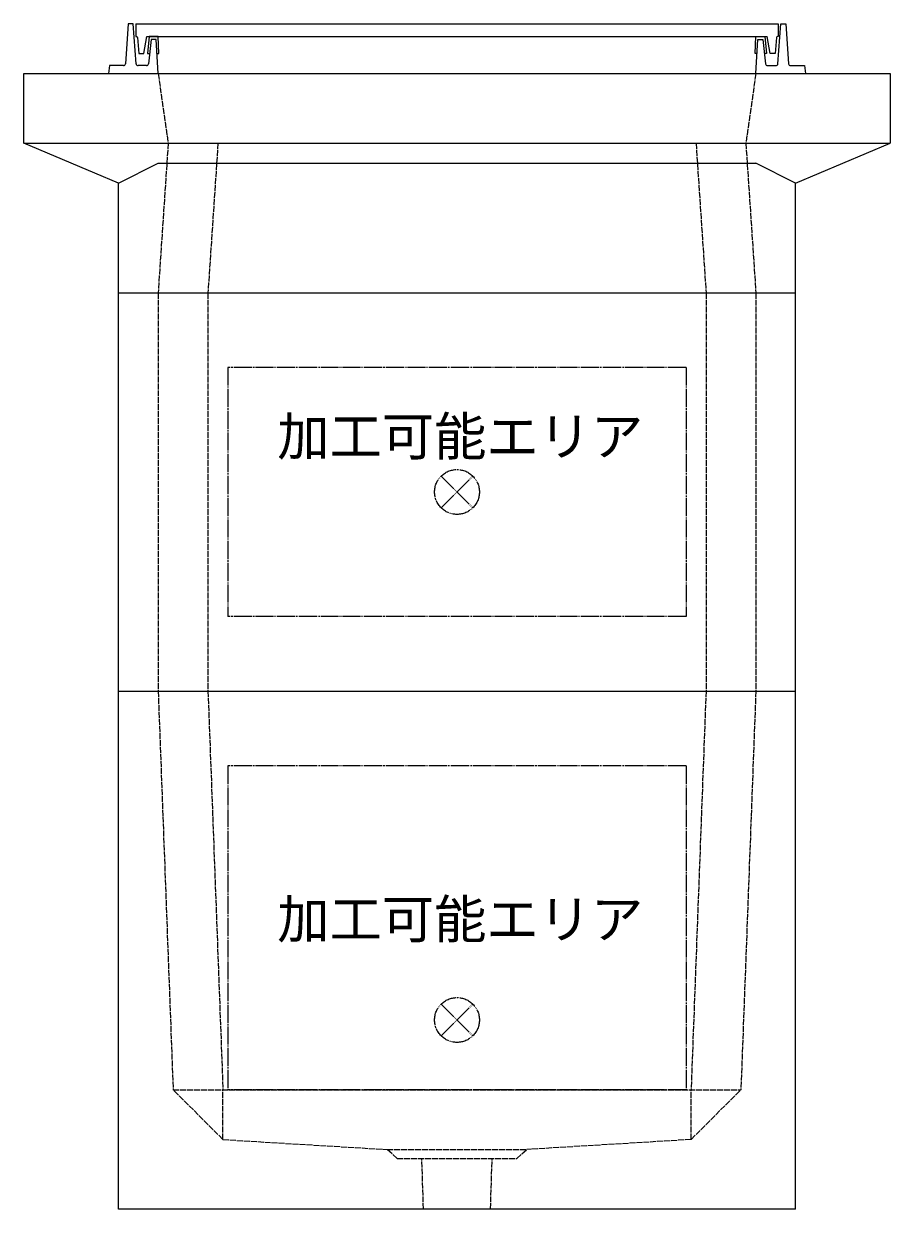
# Model space of a CAD drawing. Units: millimetres, scale not verified. Extents: x -2970 to 2970, y -2100 to 2100.
# Drawn here: x -465 to 405, y -1290 to -100 of the extents above; entities that cross this region are included whole.
import ezdxf
from ezdxf.enums import TextEntityAlignment as Align

# ---------------------------------------------------------------- set-up
doc = ezdxf.new("R2010")
doc.units = ezdxf.units.MM
doc.header["$LTSCALE"] = 10
doc.linetypes.add('LONG_DASHED1', pattern=[7, 6, -1])
doc.linetypes.add('LONG_DOUBLE_CHAIN', pattern=[21.8, 18, -1, 0.6, -0.6, 0.6, -1])
for name, color, linetype, lineweight in [('0-7_D-STR', 7, 'LONG_DASHED1', 9), ('0-9_D-STR-STR5', 1, 'LONG_DOUBLE_CHAIN', 9), ('0-A_D-STR-STR4', 134, 'Continuous', 9)]:
    doc.layers.add(name, color=color, linetype=linetype, lineweight=lineweight)
doc.styles.add('ＭＳ ゴシック', font='')
doc.styles.get('ＭＳ ゴシック').set_extended_font_data('MS Gothic')

# ---------------------------------------------------------------- blocks, each defined once
blk = doc.blocks.new('A$C02F34EA9')
at = {"layer": '0-7_D-STR', "linetype": 'Continuous'}
for p, q in [((-4350, 2200), (4350, 2200)), ((-4350, 1500), (-4350, 2200)), ((4350, 2200), (4350, 1500)), ((-4350, 1500), (4350, 1500)), ((-3400, 1100), (-4350, 1500)), ((3400, 1100), (4350, 1500)), ((-3400, 1100), (-3000, 1300)), ((-3000, 1300), (3000, 1300)), ((3400, 1100), (3000, 1300)), ((-3400, 0), (-3400, 1100)), ((3400, 0), (3400, 1100)), ((-3400, 0), (3400, 0))]:
    blk.add_line(p, q, dxfattribs=at)
at = {"layer": '0-7_D-STR'}
for p, q in [((-3000, 2200), (-2900, 1500)), ((3000, 2200), (2900, 1500)), ((-2900, 1500), (-3000, 0)), ((-2400, 1500), (-2500, 0)), ((2400, 1500), (2500, 0)), ((2900, 1500), (3000, 0))]:
    blk.add_line(p, q, dxfattribs=at)
blk = doc.blocks.new('A$C284D0AE2')
at = {"layer": '0-A_D-STR-STR4'}
for p, q in [((-3300, 500), (-3327.8, 98.6)), ((-3250, 500), (-3300, 500)), ((-3221.3, 98.6), (-3250, 500)), ((-3225, 500), (-3225, 370)), ((-3225, 370), (-3219.2, 370)), ((-3209.2, 360.9), (-3195, 200)), ((-3145, 200), (-3115, 370)), ((-3115, 370), (3115, 370)), ((-3090, 370), (-3106.2, 200.7)), ((-3000, 370), (-3090, 370)), ((-2991.8, 200.7), (-3000, 370)), ((3000, 370), (3090, 370)), ((3090, 370), (3106.2, 200.7)), ((-3070, 340), (-3098, 97.7)), ((-3020, 340), (-3070, 340)), ((-3000, 0), (-3020, 340)), ((-3195, 200), (-3145, 200)), ((-3106.2, 200.7), (-3086.1, 200.7)), ((-3011.8, 200.7), (-2991.8, 200.7)), ((3106.2, 200.7), (3086.1, 200.7)), ((-3490, 80), (-3500, 0)), ((-3500, 0), (3500, 0)), ((-3347.8, 80), (-3490, 80)), ((-3117.8, 80), (-3201.4, 80)), ((3117.8, 80), (3201.4, 80)), ((3347.8, 80), (3490, 80)), ((3490, 80), (3500, 0))]:
    blk.add_line(p, q, dxfattribs=at)
for points in [[(-3225, 500), (3225, 500), (3225, 370), (3219.2, 370)], [(3221.3, 98.6), (3250, 500), (3300, 500), (3327.8, 98.6)], [(3011.8, 200.7), (2991.8, 200.7), (3000, 370)], [(3209.2, 360.9), (3195, 200), (3145, 200), (3115, 370)], [(3000, 0), (3020, 340), (3070, 340), (3098, 97.7)]]:
    blk.add_lwpolyline(points, dxfattribs=at)
for centre, radius, start, end in [((-3219.2, 360), 10, 5.04245, 90), ((3219.2, 360), 10, 90, 174.95755), ((-3347.8, 100), 20, 270, 356.0372), ((-3201.4, 100), 20, 184.08562, 270), ((-3117.8, 100), 20, 270, 353.41806), ((3117.8, 100), 20, 186.58194, 270), ((3201.4, 100), 20, 270, 355.91438), ((3347.8, 100), 20, 183.9628, 270)]:
    blk.add_arc(centre, radius, start, end, dxfattribs=at)
blk = doc.blocks.new('A$C341D1B1D')
at = {"layer": '0-7_D-STR', "linetype": 'Continuous'}
for p, q in [((-3400, -4000), (-3400, 0)), ((-3400, 0), (3400, 0))]:
    blk.add_line(p, q, dxfattribs=at)
at = {"layer": '0-7_D-STR'}
for p, q in [((-3000, 0), (-3000, -4000)), ((-2500, 0), (-2500, -4000)), ((2500, 0), (2500, -4000)), ((3000, 0), (3000, -4000))]:
    blk.add_line(p, q, dxfattribs=at)
at = {"layer": '0-7_D-STR', "linetype": 'Continuous'}
blk.add_lwpolyline([(-3400, -4000), (3400, -4000), (3400, 0)], dxfattribs=at)
at = {"layer": '0-9_D-STR-STR5'}
for points in [[(2300, -750), (2300, -3250), (-2300, -3250)], [(2300, -750), (-2300, -750), (-2300, -3250)]]:
    blk.add_lwpolyline(points, dxfattribs=at)
blk = doc.blocks.new('A$C1C640AAB')
at = {"layer": '0-9_D-STR-STR5'}
for p, q in [((-159.1, -159.1), (159.1, 159.1)), ((-159.1, 159.1), (159.1, -159.1))]:
    blk.add_line(p, q, dxfattribs=at)
blk.add_circle((0, 0), 225, dxfattribs=at)
blk = doc.blocks.new('A$C4a9de36f')
at = {"layer": '0-7_D-STR'}
blk.add_blockref('A$C341D1B1D', (0, 0), dxfattribs=at)
at = {"layer": '0-9_D-STR-STR5'}
blk.add_blockref('A$C1C640AAB', (0, -2000), dxfattribs=at)
blk = doc.blocks.new('A$C2C09266F')
at = {"layer": '0-7_D-STR', "linetype": 'Continuous'}
for p in [(-3400, 0), (3400, -5200)]:
    blk.add_line(p, (3400, 0), dxfattribs=at)
at = {"layer": '0-7_D-STR'}
for p, q in [((-3000, 0), (-2850, -4000)), ((-2500, 0), (-2350, -4000)), ((2500, 0), (2350, -4000)), ((3000, 0), (2850, -4000)), ((-2350, -4500), (-2850, -4000)), ((-2850, -4000), (2850, -4000)), ((-2350, -4500), (-2350, -4000)), ((2350, -4500), (2850, -4000)), ((2350, -4500), (2350, -4000)), ((-2350, -4500), (-700, -4600)), ((2350, -4500), (700, -4600)), ((-600, -4690), (-700, -4600)), ((-700, -4600), (700, -4600)), ((600, -4690), (700, -4600)), ((-600, -4690), (600, -4690)), ((-336.2, -5200), (-352.5, -4690)), ((336.2, -5200), (352.5, -4690))]:
    blk.add_line(p, q, dxfattribs=at)
at = {"layer": '0-7_D-STR', "linetype": 'Continuous'}
blk.add_lwpolyline([(3400, -5200), (-3400, -5200), (-3400, 0)], dxfattribs=at)
at = {"layer": '0-9_D-STR-STR5'}
for p, q in [((2300, -750), (2300, -4000)), ((2300, -4000), (-2300, -4000))]:
    blk.add_line(p, q, dxfattribs=at)
blk.add_lwpolyline([(2300, -750), (-2300, -750), (-2300, -4000)], dxfattribs=at)
blk = doc.blocks.new('A$C9f63b2da')
at = {"layer": '0-7_D-STR'}
blk.add_blockref('A$C2C09266F', (0, 0), dxfattribs=at)
at = {"layer": '0-9_D-STR-STR5'}
blk.add_blockref('A$C1C640AAB', (0, -3300), dxfattribs=at)

msp = doc.modelspace()

# ---------------------------------------------------------------- block references
at = {"layer": '0-7_D-STR', "xscale": 0.1, "yscale": 0.1}
for name, p in [('A$C02F34EA9', (-30, -370)), ('A$C4a9de36f', (-30, -370)), ('A$C9f63b2da', (-30, -770))]:
    msp.add_blockref(name, p, dxfattribs=at)
at = {"layer": '0-A_D-STR-STR4', "xscale": 0.1, "yscale": 0.1}
msp.add_blockref('A$C284D0AE2', (-30, -150), dxfattribs=at)

# ---------------------------------------------------------------- texts
at = {"layer": '0-9_D-STR-STR5', "style": 'ＭＳ ゴシック'}
for p in [(-210.48, -544.97), (-210.48, -1029.59)]:
    msp.add_text('加工可能エリア', height=38.49, dxfattribs=at).set_placement(p, align=Align.BOTTOM_LEFT)

doc.saveas('drawing.dxf')
